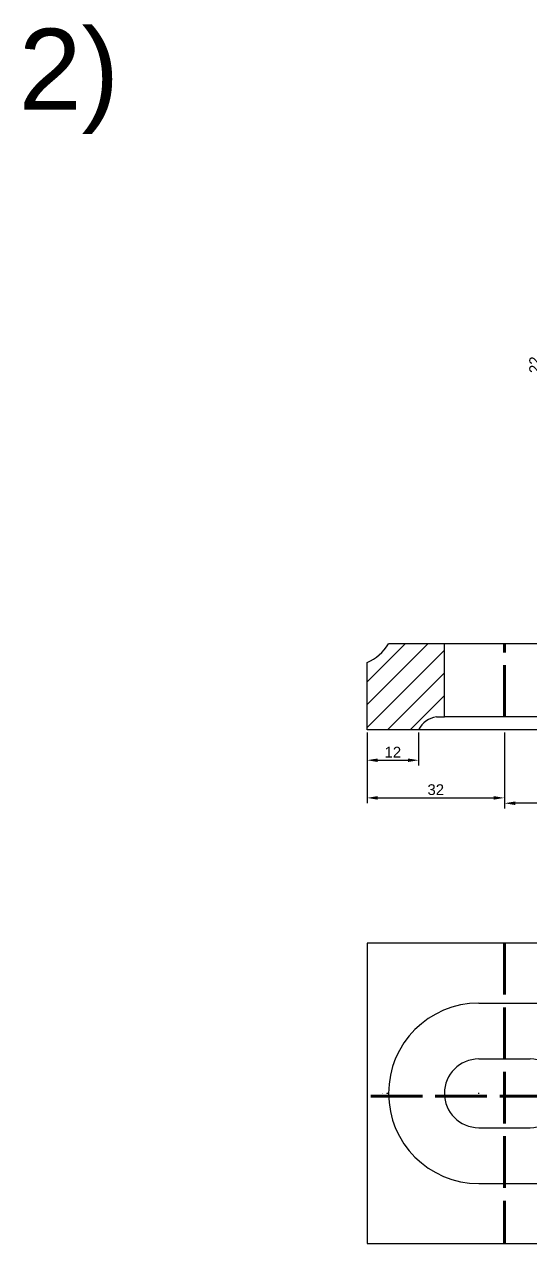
# Model space of a CAD drawing. Header units: millimetres. Extents: x 3078 to 3600, y 1164 to 1471.
# Drawn here: x 3078.4 to 3196.3, y 1174.9 to 1458.9 of the extents above; entities that cross this region are included whole.
import ezdxf

# ---------------------------------------------------------------- set-up
doc = ezdxf.new("R2010")
doc.units = ezdxf.units.MM
doc.linetypes.add('ACAD_ISO02W100', pattern=[15, 12, -3])
for name, color, linetype, lineweight in [('1', 131, 'ACAD_ISO02W100', 106), ('2', 50, 'Continuous', 20), ('4', 1, 'Continuous', 30)]:
    doc.layers.add(name, color=color, linetype=linetype, lineweight=lineweight)
doc.styles.get("Standard").update_dxf_attribs({"font": 'arial.ttf'})
doc.dimstyles.new('ISO-25', dxfattribs={"dimtxt": 2.5, "dimasz": 2.5, "dimexe": 1.25, "dimexo": 0.625, "dimtad": 1, "dimtxsty": 'Standard', "dimcen": 2.5, "dimclrd": 3, "dimadec": 0, "dimazin": 0, "dimtfac": 1, "dimtmove": 0, "dimatfit": 3, "dimfxl": 1, "dimarcsym": 0})
doc.dimstyles.get("Standard").update_dxf_attribs({"dimtxt": 0.18, "dimasz": 0.18, "dimexe": 0.18, "dimexo": 0.0625, "dimgap": 0.09, "dimtad": 0, "dimtih": 1, "dimtoh": 1, "dimdec": 4, "dimzin": 0, "dimdsep": 46, "dimtxsty": 'Standard', "dimcen": 0.09, "dimadec": 0, "dimazin": 0, "dimtfac": 1, "dimtdec": 4, "dimtofl": 0, "dimtmove": 0, "dimatfit": 3, "dimfxl": 1, "dimtolj": 1, "dimtzin": 0, "dimarcsym": 0})

# ---------------------------------------------------------------- blocks, each defined once
blk = doc.blocks.new('*D264')
at = {"color": 0, "lineweight": -2, "transparency": 16777216}
for p, q in [((3216.05, 1390.6), (3197.84, 1390.6)), ((3216.05, 1368.6), (3197.84, 1368.6))]:
    blk.add_line(p, q, dxfattribs=at)
at = {"color": 3, "lineweight": -2, "transparency": 16777216}
blk.add_line((3199.09, 1388.1), (3199.09, 1371.1), dxfattribs=at)
at = {"color": 3, "transparency": 16777216}
for points in [[(3198.67, 1388.1), (3199.5, 1388.1), (3199.09, 1390.6)], [(3198.67, 1371.1), (3199.5, 1371.1), (3199.09, 1368.6)]]:
    blk.add_solid(points, dxfattribs=at)
at = {"layer": 'Defpoints', "color": 0, "transparency": 16777216}
for p in [(3216.68, 1390.6), (3199.09, 1368.6), (3216.68, 1368.6)]:
    blk.add_point(p, dxfattribs=at)
at = {"color": 0, "transparency": 16777216, "insert": (3197.21, 1379.6), "char_height": 2.5, "attachment_point": 5, "rotation": 90}
blk.add_mtext('22', dxfattribs=at)
blk = doc.blocks.new('*D266')
at = {"color": 0, "lineweight": -2, "transparency": 16777216}
for p, q in [((3158.18, 1293.97), (3158.18, 1286.24)), ((3170.18, 1293.97), (3170.18, 1286.24))]:
    blk.add_line(p, q, dxfattribs=at)
at = {"color": 3, "lineweight": -2, "transparency": 16777216}
blk.add_line((3160.68, 1287.49), (3167.68, 1287.49), dxfattribs=at)
at = {"color": 3, "transparency": 16777216}
for points in [[(3160.68, 1287.9), (3160.68, 1287.07), (3158.18, 1287.49)], [(3167.68, 1287.9), (3167.68, 1287.07), (3170.18, 1287.49)]]:
    blk.add_solid(points, dxfattribs=at)
at = {"layer": 'Defpoints', "color": 0, "transparency": 16777216}
for p in [(3158.18, 1294.6), (3170.18, 1294.6), (3170.18, 1287.49)]:
    blk.add_point(p, dxfattribs=at)
at = {"color": 0, "transparency": 16777216, "insert": (3164.18, 1289.37), "char_height": 2.5, "attachment_point": 5}
blk.add_mtext('12', dxfattribs=at)
blk = doc.blocks.new('*D267')
at = {"color": 0, "lineweight": -2, "transparency": 16777216}
for p, q in [((3158.18, 1293.97), (3158.18, 1277.47)), ((3190.18, 1293.97), (3190.18, 1277.47))]:
    blk.add_line(p, q, dxfattribs=at)
at = {"color": 3, "lineweight": -2, "transparency": 16777216}
blk.add_line((3160.68, 1278.72), (3187.68, 1278.72), dxfattribs=at)
at = {"color": 3, "transparency": 16777216}
for points in [[(3160.68, 1279.13), (3160.68, 1278.3), (3158.18, 1278.72)], [(3187.68, 1279.13), (3187.68, 1278.3), (3190.18, 1278.72)]]:
    blk.add_solid(points, dxfattribs=at)
at = {"layer": 'Defpoints', "color": 0, "transparency": 16777216}
for p in [(3158.18, 1294.6), (3190.18, 1294.6), (3190.18, 1278.72)]:
    blk.add_point(p, dxfattribs=at)
at = {"color": 0, "transparency": 16777216, "insert": (3174.18, 1280.62), "char_height": 2.5, "attachment_point": 5}
blk.add_mtext('32', dxfattribs=at)
blk = doc.blocks.new('*D277')
at = {"color": 0, "lineweight": -2, "transparency": 16777216}
for p, q in [((3190.18, 1293.97), (3190.18, 1276.22)), ((3390.18, 1293.97), (3390.18, 1276.22))]:
    blk.add_line(p, q, dxfattribs=at)
at = {"color": 3, "lineweight": -2, "transparency": 16777216}
blk.add_line((3387.68, 1277.47), (3192.68, 1277.47), dxfattribs=at)
at = {"color": 3, "transparency": 16777216}
for points in [[(3192.68, 1277.88), (3192.68, 1277.05), (3190.18, 1277.47)], [(3387.68, 1277.88), (3387.68, 1277.05), (3390.18, 1277.47)]]:
    blk.add_solid(points, dxfattribs=at)
at = {"layer": 'Defpoints', "color": 0, "transparency": 16777216}
for p in [(3190.18, 1294.6), (3390.18, 1294.6), (3190.18, 1277.47)]:
    blk.add_point(p, dxfattribs=at)
at = {"color": 0, "transparency": 16777216, "insert": (3290.18, 1279.37), "char_height": 2.5, "attachment_point": 5}
blk.add_mtext('200', dxfattribs=at)
blk = doc.blocks.new('*D317')
at = {"layer": '4', "color": 0, "lineweight": -2, "transparency": 16777216}
for p, q in [((3162.82, 1209.91), (3163, 1209.91)), ((3184.09, 1209.91), (3184.27, 1209.91)), ((3184.18, 1209.82), (3184.18, 1210))]:
    blk.add_line(p, q, dxfattribs=at)
at = {"layer": '4', "color": 0, "transparency": 16777216}
blk.add_solid([(3163, 1209.94), (3163, 1209.88), (3163.18, 1209.91)], dxfattribs=at)
at = {"layer": 'Defpoints', "color": 0, "transparency": 16777216}
for p in [(3163.18, 1209.91), (3184.18, 1209.91)]:
    blk.add_point(p, dxfattribs=at)
at = {"layer": '4', "color": 0, "transparency": 16777216, "insert": (3162.2, 1209.91), "char_height": 0.18, "attachment_point": 5}
blk.add_mtext('\\A1;R21.0000', dxfattribs=at)

msp = doc.modelspace()

# ---------------------------------------------------------------- hatches: boundary and pattern name
at = {"layer": '2', "true_color": 0xffffff, "transparency": 33554687}
h = msp.add_hatch(dxfattribs=at)
h.set_pattern_fill('ANSI31', scale=30)
h.set_pattern_definition([(45, (2863.2774, 1085.0893), (-2.65165, 2.65165), [])])
h.paths.add_polyline_path([(3288.17907, 1419.59942), (3285.00876, 1422.39346, 0.113705429), (3257.17907, 1413.59942), (3255.67907, 1413.59942), (3247.67907, 1413.59942), (3247.67907, 1390.59942), (3252.17907, 1390.59942), (3252.17907, 1382.59942), (3247.67907, 1382.59942), (3247.67907, 1357.59942), (3252.17907, 1357.59942), (3252.17907, 1365.59942), (3252.17907, 1368.59942), (3256.95258, 1368.59942, -0.307671085), (3288.17907, 1392.54223)])
h.paths.add_polyline_path([(3290.17907, 1322.59942, -0.348173339), (3256.10562, 1349.59942), (3252.17907, 1349.59942), (3252.17907, 1357.59942), (3247.67907, 1357.59942), (3247.67907, 1309.59942), (3251.67907, 1309.59942), (3251.67907, 1297.59942), (3280.03201, 1297.59942, -0.236067977), (3284.17907, 1294.59942), (3290.17907, 1294.59942)])
h.paths.add_polyline_path([(3227.67907, 1357.59942), (3216.67907, 1357.59942), (3216.67907, 1319.59942, -0.414213562), (3211.67907, 1314.59942), (3204.17907, 1314.59942), (3204.17907, 1297.59942), (3223.67907, 1297.59942), (3223.67907, 1309.59942), (3227.67907, 1309.59942)])
h.paths.add_polyline_path([(3227.67907, 1382.59942), (3216.67907, 1382.59942), (3216.67907, 1357.59942), (3227.67907, 1357.59942)])
h.paths.add_polyline_path([(3227.67907, 1413.59942), (3219.67907, 1413.59942, -0.414213562), (3216.67907, 1410.59942), (3216.67907, 1390.59942), (3227.67907, 1390.59942)])
h.paths.add_polyline_path([(3176.17907, 1314.59942), (3163.17907, 1314.59942, -0.158030662), (3158.17907, 1310.25266), (3158.17907, 1294.59942), (3170.17907, 1294.59942, -0.236067977), (3174.32613, 1297.59942), (3176.17907, 1297.59942)])

# ---------------------------------------------------------------- linework, layer by layer
for p, q in [((3204.17907, 1314.59942), (3163.17907, 1314.59942)), ((3176.17907, 1297.59942), (3176.17907, 1314.59942)), ((3158.17907, 1294.59942), (3158.17907, 1310.25266)), ((3174.32613, 1297.59942), (3176.17907, 1297.59942)), ((3280.03201, 1297.59942), (3176.17907, 1297.59942)), ((3290.17907, 1294.59942), (3158.17907, 1294.59942)), ((3390.17907, 1294.59942), (3190.17907, 1294.59942)), ((3247.67907, 1244.90844), (3158.17907, 1244.90844)), ((3158.17907, 1244.90844), (3158.17907, 1174.90844)), ((3184.17907, 1230.90844), (3196.17907, 1230.90844)), ((3196.17907, 1230.90844), (3234.44413, 1230.90844)), ((3184.17907, 1217.90844), (3196.17907, 1217.90844)), ((3184.17907, 1201.90844), (3196.17907, 1201.90844)), ((3184.17907, 1188.90844), (3196.17907, 1188.90844)), ((3196.17907, 1188.90844), (3234.44413, 1188.90844)), ((3158.17907, 1174.90844), (3247.67907, 1174.90844))]:
    msp.add_line(p, q)
for centre, radius, start, end in [((3153.97435, 1320.13836), 10.74275, 293.0416913, 328.962591), ((3175.2526, 1291.95236), 5.72255, 99.3170861, 152.4471884), ((3184.17907, 1209.90844), 21, 90, 270), ((3184.17907, 1209.90844), 8, 90, 270), ((3196.17907, 1209.90844), 8, 270, 90)]:
    msp.add_arc(centre, radius, start, end)
at = {"layer": '1'}
for p, q in [((3190.17907, 1297.59942), (3190.17907, 1314.59942)), ((3190.17907, 1244.90844), (3190.17907, 1174.90844)), ((3159.07849, 1209.27211), (3423.07849, 1209.27211))]:
    msp.add_line(p, q, dxfattribs=at)

# ---------------------------------------------------------------- texts
msp.add_text('2)', height=18.84898).set_placement((3077.03014, 1439.01131))

# ---------------------------------------------------------------- dimensions: what is measured, and where the dimension line sits
dim = msp.add_linear_dim(base=(3199.08588, 1368.59942), p1=(3216.67907, 1390.59942), p2=(3216.67907, 1368.59942), angle=90, dimstyle='ISO-25')
dim.commit()
dim.dimension.update_dxf_attribs({"geometry": '*D264', "text_midpoint": (3197.20576, 1379.59942)})
for base, p1, p2, picture, middle in [((3170.17907, 1287.48746), (3158.17907, 1294.59942), (3170.17907, 1294.59942), '*D266', (3164.17907, 1289.36758)), ((3190.17907, 1278.71553), (3158.17907, 1294.59942), (3190.17907, 1294.59942), '*D267', (3174.17907, 1280.61781)), ((3190.17907, 1277.46553), (3390.17907, 1294.59942), (3190.17907, 1294.59942), '*D277', (3290.17907, 1279.36696))]:
    dim = msp.add_linear_dim(base=base, p1=p1, p2=p2, dimstyle='ISO-25')
    dim.commit()
    dim.dimension.update_dxf_attribs({"geometry": picture, "text_midpoint": middle})
at = {"layer": '4'}
dim = msp.add_radius_dim(center=(3184.17907, 1209.90844), mpoint=(3163.17907, 1209.90844), dimstyle='Standard', dxfattribs=at)
dim.commit()
dim.dimension.update_dxf_attribs({"geometry": '*D317', "text_midpoint": (3162.19969, 1209.90844)})

doc.saveas('drawing.dxf')
